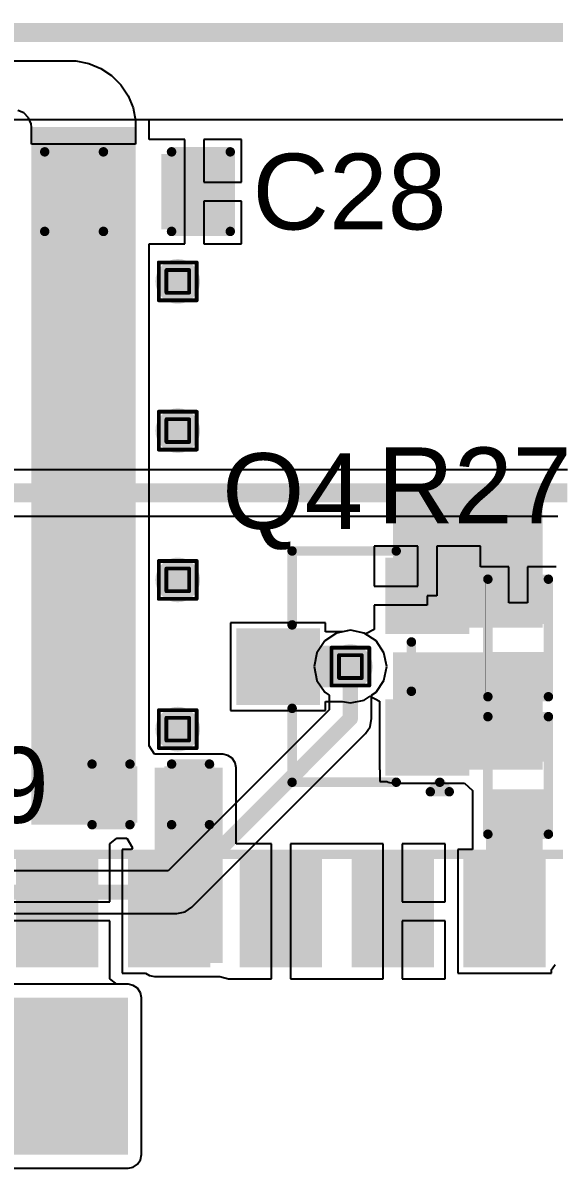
# Model space of a CAD drawing. Header units: inches. Extents: x -8 to 210, y -39 to 109.
# Drawn here: x 65.8 to 72.92, y 47.27 to 62.61 of the extents above; entities that cross this region are included whole.
import ezdxf

# ---------------------------------------------------------------- set-up
doc = ezdxf.new("R2010")
doc.units = ezdxf.units.IN
for name, color, linetype in [('Bottom Layer', 5, 'Continuous'), ('Drill Drawing', 1, 'Continuous'), ('Keep-Out Layer', 6, 'Continuous'), ('Top Board_outline-Bottom 3D Body', 216, 'Continuous'), ('Top Layer', 1, 'Continuous'), ('Top Overlay', 2, 'Continuous'), ('Top Paste', 8, 'Continuous'), ('Top Solder', 216, 'Continuous'), ('Via Holes', 16, 'Continuous')]:
    doc.layers.add(name, color=color, linetype=linetype)
doc.styles.add('Arial', font='', dxfattribs={"height": 0.2})
doc.styles.get('Arial').set_extended_font_data('Arial')

# ---------------------------------------------------------------- blocks, each defined once
blk = doc.blocks.new('SIM7500E_18')
at = {"layer": 'Keep-Out Layer'}
blk.add_hatch(color=6, dxfattribs=at).paths.add_polyline_path([(1.05, -0.96), (3.15, -0.96), (3.15, 1.14), (1.05, 1.14)])
at = {"layer": 'Top Layer'}
for points in [[(2.65, 2.95), (2.65, 1.65), (1.75, 1.65), (1.75, 2.95)], [(4.15, 2.95), (4.15, 1.65), (3.25, 1.65), (3.25, 2.95)], [(5.65, 2.95), (5.65, 1.65), (4.75, 1.65), (4.75, 2.95)], [(7.15, 2.95), (7.15, 1.65), (6.25, 1.65), (6.25, 2.95)], [(8.65, 2.95), (8.65, 1.65), (7.75, 1.65), (7.75, 2.95)]]:
    blk.add_hatch(color=1, dxfattribs=at).paths.add_polyline_path(points)
at = {"layer": 'Top Paste'}
for points in [[(2.65, 2.95), (2.65, 1.65), (1.75, 1.65), (1.75, 2.95)], [(4.15, 2.95), (4.15, 1.65), (3.25, 1.65), (3.25, 2.95)], [(5.65, 2.95), (5.65, 1.65), (4.75, 1.65), (4.75, 2.95)], [(7.15, 2.95), (7.15, 1.65), (6.25, 1.65), (6.25, 2.95)], [(8.65, 2.95), (8.65, 1.65), (7.75, 1.65), (7.75, 2.95)]]:
    blk.add_hatch(color=8, dxfattribs=at).paths.add_polyline_path(points)
at = {"layer": 'Top Solder'}
for points in [[(2.752, 3.052), (2.752, 1.548), (1.648, 1.548), (1.648, 3.052)], [(4.252, 3.052), (4.252, 1.548), (3.148, 1.548), (3.148, 3.052)], [(5.752, 3.052), (5.752, 1.548), (4.648, 1.548), (4.648, 3.052)], [(7.252, 3.052), (7.252, 1.548), (6.148, 1.548), (6.148, 3.052)], [(8.752, 3.052), (8.752, 1.548), (7.648, 1.548), (7.648, 3.052)]]:
    blk.add_hatch(color=216, dxfattribs=at).paths.add_polyline_path(points)
at = {"layer": 'Top Overlay'}
blk.add_lwpolyline([(-0.852, 3.064, 0.127, 0.127, 0), (23.252, 3.064, 0.127, 0.127, 0)], format="xyseb", dxfattribs=at)
blk = doc.blocks.new('R___0402_42')
at = {"layer": 'Top Layer'}
for points in [[(-0.699, -0.318), (-0.699, 0.317), (-0.241, 0.317), (-0.241, -0.318)], [(0.241, -0.318), (0.241, 0.317), (0.699, 0.317), (0.699, -0.318)]]:
    blk.add_hatch(color=1, dxfattribs=at).paths.add_polyline_path(points)
at = {"layer": 'Top Paste'}
for points in [[(-0.699, -0.318), (-0.699, 0.317), (-0.241, 0.317), (-0.241, -0.318)], [(0.241, -0.318), (0.241, 0.317), (0.699, 0.317), (0.699, -0.318)]]:
    blk.add_hatch(color=8, dxfattribs=at).paths.add_polyline_path(points)
at = {"layer": 'Top Solder'}
for points in [[(-0.754, -0.373), (-0.754, 0.373), (-0.186, 0.373), (-0.186, -0.373)], [(0.186, -0.373), (0.186, 0.373), (0.754, 0.373), (0.754, -0.373)]]:
    blk.add_hatch(color=216, dxfattribs=at).paths.add_polyline_path(points)
at = {"layer": 'Top Overlay'}
for points in [[(-0.787, -0.406, 0.127, 0.127, 0), (-0.787, 0.406, 0.127, 0.127, 0)], [(0.787, 0.406, 0.127, 0.127, 0), (-0.787, 0.406, 0.127, 0.127, 0)], [(0.787, -0.406, 0.127, 0.127, 0), (0.787, 0.406, 0.127, 0.127, 0)], [(0.787, -0.406, 0.127, 0.127, 0), (-0.787, -0.406, 0.127, 0.127, 0)], [(0.813, -0.432, 0.00323, 0.00323, 0), (-0.813, -0.432, 0.00323, 0.00323, 0)]]:
    blk.add_lwpolyline(points, format="xyseb", dxfattribs=at)
for points in [[(-0.819, 0.406, 0.0635, 0.0635, 1), (-0.756, 0.406, 0.0635, 0.0635, 1)], [(-0.819, 0.406, 0.0635, 0.0635, 1), (-0.756, 0.406, 0.0635, 0.0635, 1)], [(0.756, 0.406, 0.0635, 0.0635, 1), (0.819, 0.406, 0.0635, 0.0635, 1)], [(0.756, 0.406, 0.0635, 0.0635, 1), (0.819, 0.406, 0.0635, 0.0635, 1)], [(-0.819, -0.406, 0.0635, 0.0635, 1), (-0.756, -0.406, 0.0635, 0.0635, 1)], [(-0.819, -0.406, 0.0635, 0.0635, 1), (-0.756, -0.406, 0.0635, 0.0635, 1)], [(-0.814, -0.432, 0.00161, 0.00161, 1), (-0.812, -0.432, 0.00161, 0.00161, 1)], [(0.756, -0.406, 0.0635, 0.0635, 1), (0.819, -0.406, 0.0635, 0.0635, 1)], [(0.756, -0.406, 0.0635, 0.0635, 1), (0.819, -0.406, 0.0635, 0.0635, 1)], [(0.812, -0.432, 0.00161, 0.00161, 1), (0.814, -0.432, 0.00161, 0.00161, 1)]]:
    blk.add_lwpolyline(points, format="xyseb", close=True, dxfattribs=at)
blk = doc.blocks.new('R___0402_43')
at = {"layer": 'Top Layer'}
for points in [[(-0.699, -0.318), (-0.699, 0.318), (-0.241, 0.318), (-0.241, -0.318)], [(0.241, -0.318), (0.241, 0.318), (0.699, 0.318), (0.699, -0.318)]]:
    blk.add_hatch(color=1, dxfattribs=at).paths.add_polyline_path(points)
at = {"layer": 'Top Paste'}
for points in [[(-0.699, -0.318), (-0.699, 0.318), (-0.241, 0.318), (-0.241, -0.318)], [(0.241, -0.318), (0.241, 0.318), (0.699, 0.318), (0.699, -0.318)]]:
    blk.add_hatch(color=8, dxfattribs=at).paths.add_polyline_path(points)
at = {"layer": 'Top Solder'}
for points in [[(-0.754, -0.373), (-0.754, 0.373), (-0.186, 0.373), (-0.186, -0.373)], [(0.186, -0.373), (0.186, 0.373), (0.754, 0.373), (0.754, -0.373)]]:
    blk.add_hatch(color=216, dxfattribs=at).paths.add_polyline_path(points)
at = {"layer": 'Top Overlay'}
for points in [[(-0.787, 0.406, 0.127, 0.127, 0), (-0.787, -0.406, 0.127, 0.127, 0)], [(-0.787, 0.406, 0.127, 0.127, 0), (0.787, 0.406, 0.127, 0.127, 0)], [(0.787, 0.406, 0.127, 0.127, 0), (0.787, -0.406, 0.127, 0.127, 0)], [(-0.787, -0.406, 0.127, 0.127, 0), (0.787, -0.406, 0.127, 0.127, 0)], [(-0.813, -0.432, 0.00323, 0.00323, 0), (0.813, -0.432, 0.00323, 0.00323, 0)]]:
    blk.add_lwpolyline(points, format="xyseb", dxfattribs=at)
for points in [[(-0.819, 0.406, 0.0635, 0.0635, 1), (-0.756, 0.406, 0.0635, 0.0635, 1)], [(-0.819, 0.406, 0.0635, 0.0635, 1), (-0.756, 0.406, 0.0635, 0.0635, 1)], [(0.756, 0.406, 0.0635, 0.0635, 1), (0.819, 0.406, 0.0635, 0.0635, 1)], [(0.756, 0.406, 0.0635, 0.0635, 1), (0.819, 0.406, 0.0635, 0.0635, 1)], [(-0.819, -0.406, 0.0635, 0.0635, 1), (-0.756, -0.406, 0.0635, 0.0635, 1)], [(-0.819, -0.406, 0.0635, 0.0635, 1), (-0.756, -0.406, 0.0635, 0.0635, 1)], [(-0.814, -0.432, 0.00161, 0.00161, 1), (-0.812, -0.432, 0.00161, 0.00161, 1)], [(0.756, -0.406, 0.0635, 0.0635, 1), (0.819, -0.406, 0.0635, 0.0635, 1)], [(0.756, -0.406, 0.0635, 0.0635, 1), (0.819, -0.406, 0.0635, 0.0635, 1)], [(0.812, -0.432, 0.00161, 0.00161, 1), (0.814, -0.432, 0.00161, 0.00161, 1)]]:
    blk.add_lwpolyline(points, format="xyseb", close=True, dxfattribs=at)
blk = doc.blocks.new('SOT_23_71')
at = {"layer": 'Top Layer'}
for points in [[(-0.41, 1.46), (0.41, 1.46), (0.41, 0.54), (-0.41, 0.54)], [(-1.36, -0.54), (-0.54, -0.54), (-0.54, -1.46), (-1.36, -1.46)], [(0.54, -0.54), (1.36, -0.54), (1.36, -1.46), (0.54, -1.46)]]:
    blk.add_hatch(color=1, dxfattribs=at).paths.add_polyline_path(points)
at = {"layer": 'Top Paste'}
for points in [[(-0.41, 1.46), (0.41, 1.46), (0.41, 0.54), (-0.41, 0.54)], [(-1.36, -0.54), (-0.54, -0.54), (-0.54, -1.46), (-1.36, -1.46)], [(0.54, -0.54), (1.36, -0.54), (1.36, -1.46), (0.54, -1.46)]]:
    blk.add_hatch(color=8, dxfattribs=at).paths.add_polyline_path(points)
at = {"layer": 'Top Solder'}
for points in [[(-0.512, 1.562), (0.512, 1.562), (0.512, 0.438), (-0.512, 0.438)], [(-1.462, -0.438), (-0.438, -0.438), (-0.438, -1.562), (-1.462, -1.562)], [(0.438, -0.438), (1.462, -0.438), (1.462, -1.562), (0.438, -1.562)]]:
    blk.add_hatch(color=216, dxfattribs=at).paths.add_polyline_path(points)
at = {"layer": 'Top Overlay'}
for points in [[(-1.549, 0.813, 0.127, 0.127, 0), (-1.549, -0.584, 0.127, 0.127, 0)], [(-1.549, 0.813, 0.127, 0.127, 0), (-0.559, 0.813, 0.127, 0.127, 0)], [(0.559, 0.813, 0.127, 0.127, 0), (1.549, 0.813, 0.127, 0.127, 0)], [(1.549, 0.813, 0.127, 0.127, 0), (1.549, -0.584, 0.127, 0.127, 0)], [(-0.33, -0.787, 0.127, 0.127, 0), (0.33, -0.787, 0.127, 0.127, 0)], [(-1.676, -1.041, 0.127, 0.127, 0), (-1.549, -1.168, 0.127, 0.127, 0)], [(-1.676, -1.041, 0.127, 0.127, 0), (-1.676, -1.295, 0.127, 0.127, 0)], [(-1.549, -1.168, 0.127, 0.127, 0), (-1.676, -1.295, 0.127, 0.127, 0)]]:
    blk.add_lwpolyline(points, format="xyseb", dxfattribs=at)
for points in [[(-1.581, 0.813, 0.0635, 0.0635, 1), (-1.518, 0.813, 0.0635, 0.0635, 1)], [(-1.581, 0.813, 0.0635, 0.0635, 1), (-1.518, 0.813, 0.0635, 0.0635, 1)], [(-0.591, 0.813, 0.0635, 0.0635, 1), (-0.527, 0.813, 0.0635, 0.0635, 1)], [(0.527, 0.813, 0.0635, 0.0635, 1), (0.591, 0.813, 0.0635, 0.0635, 1)], [(1.518, 0.813, 0.0635, 0.0635, 1), (1.581, 0.813, 0.0635, 0.0635, 1)], [(1.518, 0.813, 0.0635, 0.0635, 1), (1.581, 0.813, 0.0635, 0.0635, 1)], [(-1.581, -0.584, 0.0635, 0.0635, 1), (-1.518, -0.584, 0.0635, 0.0635, 1)], [(1.518, -0.584, 0.0635, 0.0635, 1), (1.581, -0.584, 0.0635, 0.0635, 1)], [(-0.362, -0.787, 0.0635, 0.0635, 1), (-0.298, -0.787, 0.0635, 0.0635, 1)], [(0.298, -0.787, 0.0635, 0.0635, 1), (0.362, -0.787, 0.0635, 0.0635, 1)], [(-1.708, -1.041, 0.0635, 0.0635, 1), (-1.645, -1.041, 0.0635, 0.0635, 1)], [(-1.708, -1.041, 0.0635, 0.0635, 1), (-1.645, -1.041, 0.0635, 0.0635, 1)], [(-1.581, -1.168, 0.0635, 0.0635, 1), (-1.518, -1.168, 0.0635, 0.0635, 1)], [(-1.581, -1.168, 0.0635, 0.0635, 1), (-1.518, -1.168, 0.0635, 0.0635, 1)], [(-1.708, -1.295, 0.0635, 0.0635, 1), (-1.645, -1.295, 0.0635, 0.0635, 1)], [(-1.708, -1.295, 0.0635, 0.0635, 1), (-1.645, -1.295, 0.0635, 0.0635, 1)]]:
    blk.add_lwpolyline(points, format="xyseb", close=True, dxfattribs=at)
blk = doc.blocks.new('C___0402_130')
at = {"layer": 'Top Layer'}
for points in [[(-0.699, -0.318), (-0.699, 0.318), (-0.241, 0.318), (-0.241, -0.318)], [(0.241, -0.318), (0.241, 0.318), (0.699, 0.318), (0.699, -0.318)]]:
    blk.add_hatch(color=1, dxfattribs=at).paths.add_polyline_path(points)
at = {"layer": 'Top Paste'}
for points in [[(-0.699, -0.318), (-0.699, 0.318), (-0.241, 0.318), (-0.241, -0.318)], [(0.241, -0.318), (0.241, 0.318), (0.699, 0.318), (0.699, -0.318)]]:
    blk.add_hatch(color=8, dxfattribs=at).paths.add_polyline_path(points)
at = {"layer": 'Top Solder'}
for points in [[(-0.758, -0.377), (-0.758, 0.377), (-0.181, 0.377), (-0.181, -0.377)], [(0.181, -0.377), (0.181, 0.377), (0.758, 0.377), (0.758, -0.377)]]:
    blk.add_hatch(color=216, dxfattribs=at).paths.add_polyline_path(points)
at = {"layer": 'Top Overlay'}
for points in [[(-0.279, 0.406, 0.127, 0.127, 0), (-0.787, 0.406, 0.127, 0.127, 0)], [(-0.787, 0.406, 0.127, 0.127, 0), (-0.787, -0.406, 0.127, 0.127, 0)], [(0.787, 0.406, 0.127, 0.127, 0), (0.279, 0.406, 0.127, 0.127, 0)], [(0.787, 0.406, 0.127, 0.127, 0), (0.787, -0.406, 0.127, 0.127, 0)], [(-0.279, -0.406, 0.127, 0.127, 0), (-0.787, -0.406, 0.127, 0.127, 0)], [(0.787, -0.406, 0.127, 0.127, 0), (0.279, -0.406, 0.127, 0.127, 0)]]:
    blk.add_lwpolyline(points, format="xyseb", dxfattribs=at)
for points in [[(-0.819, 0.406, 0.0635, 0.0635, 1), (-0.756, 0.406, 0.0635, 0.0635, 1)], [(-0.819, 0.406, 0.0635, 0.0635, 1), (-0.756, 0.406, 0.0635, 0.0635, 1)], [(-0.311, 0.406, 0.0635, 0.0635, 1), (-0.248, 0.406, 0.0635, 0.0635, 1)], [(0.248, 0.406, 0.0635, 0.0635, 1), (0.311, 0.406, 0.0635, 0.0635, 1)], [(0.756, 0.406, 0.0635, 0.0635, 1), (0.819, 0.406, 0.0635, 0.0635, 1)], [(0.756, 0.406, 0.0635, 0.0635, 1), (0.819, 0.406, 0.0635, 0.0635, 1)], [(-0.819, -0.406, 0.0635, 0.0635, 1), (-0.756, -0.406, 0.0635, 0.0635, 1)], [(-0.819, -0.406, 0.0635, 0.0635, 1), (-0.756, -0.406, 0.0635, 0.0635, 1)], [(-0.311, -0.406, 0.0635, 0.0635, 1), (-0.248, -0.406, 0.0635, 0.0635, 1)], [(0.248, -0.406, 0.0635, 0.0635, 1), (0.311, -0.406, 0.0635, 0.0635, 1)], [(0.756, -0.406, 0.0635, 0.0635, 1), (0.819, -0.406, 0.0635, 0.0635, 1)], [(0.756, -0.406, 0.0635, 0.0635, 1), (0.819, -0.406, 0.0635, 0.0635, 1)]]:
    blk.add_lwpolyline(points, format="xyseb", close=True, dxfattribs=at)
blk = doc.blocks.new('C___0603_131')
at = {"layer": 'Top Layer'}
for points in [[(-0.381, 0.445), (-0.381, -0.445), (-1.143, -0.445), (-1.143, 0.445)], [(1.143, 0.445), (1.143, -0.445), (0.381, -0.445), (0.381, 0.445)]]:
    blk.add_hatch(color=1, dxfattribs=at).paths.add_polyline_path(points)
at = {"layer": 'Top Paste'}
for points in [[(-0.381, 0.445), (-0.381, -0.445), (-1.143, -0.445), (-1.143, 0.445)], [(1.143, 0.445), (1.143, -0.445), (0.381, -0.445), (0.381, 0.445)]]:
    blk.add_hatch(color=8, dxfattribs=at).paths.add_polyline_path(points)
at = {"layer": 'Top Solder'}
for points in [[(-0.321, 0.504), (-0.321, -0.504), (-1.203, -0.504), (-1.203, 0.504)], [(1.203, 0.504), (1.203, -0.504), (0.321, -0.504), (0.321, 0.504)]]:
    blk.add_hatch(color=216, dxfattribs=at).paths.add_polyline_path(points)
at = {"layer": 'Top Overlay'}
for points in [[(-1.245, 0.533, 0.127, 0.127, 0), (-1.245, -0.533, 0.127, 0.127, 0)], [(-0.457, 0.533, 0.127, 0.127, 0), (-1.245, 0.533, 0.127, 0.127, 0)], [(1.245, 0.533, 0.127, 0.127, 0), (0.457, 0.533, 0.127, 0.127, 0)], [(1.245, 0.533, 0.127, 0.127, 0), (1.245, -0.533, 0.127, 0.127, 0)], [(-0.457, -0.533, 0.127, 0.127, 0), (-1.245, -0.533, 0.127, 0.127, 0)], [(1.245, -0.533, 0.127, 0.127, 0), (0.457, -0.533, 0.127, 0.127, 0)]]:
    blk.add_lwpolyline(points, format="xyseb", dxfattribs=at)
for points in [[(-1.276, 0.533, 0.0635, 0.0635, 1), (-1.213, 0.533, 0.0635, 0.0635, 1)], [(-1.276, 0.533, 0.0635, 0.0635, 1), (-1.213, 0.533, 0.0635, 0.0635, 1)], [(-0.489, 0.533, 0.0635, 0.0635, 1), (-0.425, 0.533, 0.0635, 0.0635, 1)], [(0.425, 0.533, 0.0635, 0.0635, 1), (0.489, 0.533, 0.0635, 0.0635, 1)], [(1.213, 0.533, 0.0635, 0.0635, 1), (1.276, 0.533, 0.0635, 0.0635, 1)], [(1.213, 0.533, 0.0635, 0.0635, 1), (1.276, 0.533, 0.0635, 0.0635, 1)], [(-1.276, -0.533, 0.0635, 0.0635, 1), (-1.213, -0.533, 0.0635, 0.0635, 1)], [(-1.276, -0.533, 0.0635, 0.0635, 1), (-1.213, -0.533, 0.0635, 0.0635, 1)], [(-0.489, -0.533, 0.0635, 0.0635, 1), (-0.425, -0.533, 0.0635, 0.0635, 1)], [(0.425, -0.533, 0.0635, 0.0635, 1), (0.489, -0.533, 0.0635, 0.0635, 1)], [(1.213, -0.533, 0.0635, 0.0635, 1), (1.276, -0.533, 0.0635, 0.0635, 1)], [(1.213, -0.533, 0.0635, 0.0635, 1), (1.276, -0.533, 0.0635, 0.0635, 1)]]:
    blk.add_lwpolyline(points, format="xyseb", close=True, dxfattribs=at)

msp = doc.modelspace()

# ---------------------------------------------------------------- hatches: boundary and pattern name
at = {"layer": 'Bottom Layer'}
h = msp.add_hatch(color=5, dxfattribs=at)
edge = h.paths.add_edge_path()
edge.add_arc((67.875, 59.147), 0.3, 0, 360)
h = msp.add_hatch(color=5, dxfattribs=at)
edge = h.paths.add_edge_path()
edge.add_arc((67.875, 57.147), 0.3, 0, 360)
h = msp.add_hatch(color=5, dxfattribs=at)
edge = h.paths.add_edge_path()
edge.add_arc((67.875, 55.147), 0.3, 0, 360)
h = msp.add_hatch(color=5, dxfattribs=at)
edge = h.paths.add_edge_path()
edge.add_arc((70.19, 53.985), 0.3, 0, 360)
h = msp.add_hatch(color=5, dxfattribs=at)
edge = h.paths.add_edge_path()
edge.add_arc((67.875, 53.147), 0.3, 0, 360)
at = {"layer": 'Top Layer'}
for points in [[(65.913, 51.867), (67.31, 51.867), (67.31, 61.214), (65.913, 61.214)], [(70.764, 54.508), (72.771, 54.508), (72.771, 56.21), (70.764, 56.21)], [(70.764, 52.603), (72.771, 52.603), (72.771, 54.178), (70.764, 54.178)], [(67.564, 50.013), (68.478, 50.013), (68.478, 52.629), (67.564, 52.629)], [(72.009, 50.063), (72.771, 50.063), (72.771, 52.324), (72.009, 52.324)]]:
    msp.add_hatch(color=1, dxfattribs=at).paths.add_polyline_path(points)
h = msp.add_hatch(color=1, dxfattribs=at)
edge = h.paths.add_edge_path()
edge.add_arc((67.875, 59.147), 0.3, 0, 360)
h = msp.add_hatch(color=1, dxfattribs=at)
edge = h.paths.add_edge_path()
edge.add_arc((67.875, 57.147), 0.3, 0, 360)
h = msp.add_hatch(color=1, dxfattribs=at)
edge = h.paths.add_edge_path()
edge.add_arc((67.875, 55.147), 0.3, 0, 360)
h = msp.add_hatch(color=1, dxfattribs=at)
edge = h.paths.add_edge_path()
edge.add_arc((70.19, 53.985), 0.3, 0, 360)
h = msp.add_hatch(color=1, dxfattribs=at)
edge = h.paths.add_edge_path()
edge.add_arc((67.875, 53.147), 0.3, 0, 360)
at = {"layer": 'Via Holes'}
h = msp.add_hatch(color=7, dxfattribs=at)
edge = h.paths.add_edge_path()
edge.add_arc((67.875, 59.147), 0.15, 0, 360)
h = msp.add_hatch(color=7, dxfattribs=at)
edge = h.paths.add_edge_path()
edge.add_arc((67.875, 57.147), 0.15, 0, 360)
h = msp.add_hatch(color=7, dxfattribs=at)
edge = h.paths.add_edge_path()
edge.add_arc((67.875, 55.147), 0.15, 0, 360)
h = msp.add_hatch(color=7, dxfattribs=at)
edge = h.paths.add_edge_path()
edge.add_arc((70.19, 53.985), 0.15, 0, 360)
h = msp.add_hatch(color=7, dxfattribs=at)
edge = h.paths.add_edge_path()
edge.add_arc((67.875, 53.147), 0.15, 0, 360)

# ---------------------------------------------------------------- linework, layer by layer
at = {"layer": 'Bottom Layer'}
for p, q in [((64.973, 61.316), (79.04, 61.316)), ((73.101, 56.623), (57.682, 56.623)), ((57.811, 56.001), (72.972, 56.001)), ((69.846, 54.33), (69.74, 54.172)), ((70.004, 54.435), (69.846, 54.33)), ((70.19, 54.472), (70.004, 54.435)), ((70.377, 54.435), (70.19, 54.472)), ((70.535, 54.33), (70.377, 54.435)), ((70.64, 54.172), (70.535, 54.33)), ((69.74, 54.172), (69.703, 53.985)), ((70.678, 53.985), (70.64, 54.172)), ((69.703, 53.985), (69.74, 53.799)), ((70.64, 53.799), (70.678, 53.985)), ((69.74, 53.799), (69.846, 53.641)), ((70.535, 53.641), (70.64, 53.799)), ((69.846, 53.641), (69.906, 53.601)), ((69.906, 53.601), (69.906, 53.407)), ((70.475, 53.601), (70.535, 53.641)), ((70.475, 53.289), (70.475, 53.601)), ((69.906, 53.407), (67.746, 51.247)), ((70.454, 53.18), (70.475, 53.289)), ((70.475, 53.289), (70.475, 53.289)), ((70.392, 53.088), (70.454, 53.18)), ((68.065, 50.761), (70.392, 53.088)), ((67.746, 51.247), (60.765, 51.247)), ((60.765, 50.678), (67.864, 50.678)), ((67.864, 50.678), (67.973, 50.699)), ((67.864, 50.678), (67.864, 50.678)), ((67.973, 50.699), (68.065, 50.761)), ((67.209, 49.728), (65.109, 49.728)), ((67.278, 49.714), (67.209, 49.728)), ((67.337, 49.675), (67.278, 49.714)), ((67.376, 49.616), (67.337, 49.675)), ((67.39, 49.547), (67.376, 49.616)), ((67.39, 47.447), (67.39, 49.547)), ((67.376, 47.377), (67.39, 47.447)), ((65.109, 47.265), (67.209, 47.265)), ((67.209, 47.265), (67.278, 47.279)), ((67.278, 47.279), (67.337, 47.318)), ((67.337, 47.318), (67.376, 47.377))]:
    msp.add_line(p, q, dxfattribs=at)
for points in [[(57.682, 56.312, 0.254, 0.254, 0), (73.101, 56.312, 0.254, 0.254, 0)], [(70.19, 53.289, 0.203, 0.203, 0), (70.19, 53.985, 0.203, 0.203, 0)], [(67.864, 50.963, 0.203, 0.203, 0), (70.19, 53.289, 0.203, 0.203, 0)], [(60.386, 50.963, 0.203, 0.203, 0), (67.864, 50.963, 0.203, 0.203, 0)]]:
    msp.add_lwpolyline(points, format="xyseb", dxfattribs=at)
for points in [[(70.14, 53.985, 0.102, 0.102, 1), (70.241, 53.985, 0.102, 0.102, 1)], [(70.14, 53.289, 0.102, 0.102, 1), (70.241, 53.289, 0.102, 0.102, 1)], [(70.14, 53.289, 0.102, 0.102, 1), (70.241, 53.289, 0.102, 0.102, 1)], [(67.813, 50.963, 0.102, 0.102, 1), (67.915, 50.963, 0.102, 0.102, 1)], [(67.813, 50.963, 0.102, 0.102, 1), (67.915, 50.963, 0.102, 0.102, 1)]]:
    msp.add_lwpolyline(points, format="xyseb", close=True, dxfattribs=at)
at = {"layer": 'Drill Drawing'}
for points in [[(67.621, 59.401, 0.0508, 0.0508, 0), (68.129, 59.401, 0.0508, 0.0508, 0)], [(67.621, 58.893, 0.0508, 0.0508, 0), (67.621, 59.401, 0.0508, 0.0508, 0)], [(68.129, 58.893, 0.0508, 0.0508, 0), (68.129, 59.401, 0.0508, 0.0508, 0)], [(67.722, 59.3, 0.0508, 0.0508, 0), (68.027, 59.3, 0.0508, 0.0508, 0)], [(67.722, 58.995, 0.0508, 0.0508, 0), (67.722, 59.3, 0.0508, 0.0508, 0)], [(68.027, 58.995, 0.0508, 0.0508, 0), (68.027, 59.3, 0.0508, 0.0508, 0)], [(67.722, 58.995, 0.0508, 0.0508, 0), (68.027, 58.995, 0.0508, 0.0508, 0)], [(67.621, 58.893, 0.0508, 0.0508, 0), (68.129, 58.893, 0.0508, 0.0508, 0)], [(67.621, 57.401, 0.0508, 0.0508, 0), (68.129, 57.401, 0.0508, 0.0508, 0)], [(67.621, 56.893, 0.0508, 0.0508, 0), (67.621, 57.401, 0.0508, 0.0508, 0)], [(68.129, 56.893, 0.0508, 0.0508, 0), (68.129, 57.401, 0.0508, 0.0508, 0)], [(67.722, 57.3, 0.0508, 0.0508, 0), (68.027, 57.3, 0.0508, 0.0508, 0)], [(67.722, 56.995, 0.0508, 0.0508, 0), (67.722, 57.3, 0.0508, 0.0508, 0)], [(68.027, 56.995, 0.0508, 0.0508, 0), (68.027, 57.3, 0.0508, 0.0508, 0)], [(67.722, 56.995, 0.0508, 0.0508, 0), (68.027, 56.995, 0.0508, 0.0508, 0)], [(67.621, 56.893, 0.0508, 0.0508, 0), (68.129, 56.893, 0.0508, 0.0508, 0)], [(67.621, 55.401, 0.0508, 0.0508, 0), (68.129, 55.401, 0.0508, 0.0508, 0)], [(67.621, 54.893, 0.0508, 0.0508, 0), (67.621, 55.401, 0.0508, 0.0508, 0)], [(68.129, 54.893, 0.0508, 0.0508, 0), (68.129, 55.401, 0.0508, 0.0508, 0)], [(67.722, 55.3, 0.0508, 0.0508, 0), (68.027, 55.3, 0.0508, 0.0508, 0)], [(67.722, 54.995, 0.0508, 0.0508, 0), (67.722, 55.3, 0.0508, 0.0508, 0)], [(68.027, 54.995, 0.0508, 0.0508, 0), (68.027, 55.3, 0.0508, 0.0508, 0)], [(67.722, 54.995, 0.0508, 0.0508, 0), (68.027, 54.995, 0.0508, 0.0508, 0)], [(67.621, 54.893, 0.0508, 0.0508, 0), (68.129, 54.893, 0.0508, 0.0508, 0)], [(69.936, 54.239, 0.0508, 0.0508, 0), (70.444, 54.239, 0.0508, 0.0508, 0)], [(69.936, 53.731, 0.0508, 0.0508, 0), (69.936, 54.239, 0.0508, 0.0508, 0)], [(70.444, 53.731, 0.0508, 0.0508, 0), (70.444, 54.239, 0.0508, 0.0508, 0)], [(70.038, 54.138, 0.0508, 0.0508, 0), (70.343, 54.138, 0.0508, 0.0508, 0)], [(70.038, 53.833, 0.0508, 0.0508, 0), (70.038, 54.138, 0.0508, 0.0508, 0)], [(70.343, 53.833, 0.0508, 0.0508, 0), (70.343, 54.138, 0.0508, 0.0508, 0)], [(69.936, 53.731, 0.0508, 0.0508, 0), (70.444, 53.731, 0.0508, 0.0508, 0)], [(70.038, 53.833, 0.0508, 0.0508, 0), (70.343, 53.833, 0.0508, 0.0508, 0)], [(67.621, 53.401, 0.0508, 0.0508, 0), (68.129, 53.401, 0.0508, 0.0508, 0)], [(67.621, 52.893, 0.0508, 0.0508, 0), (67.621, 53.401, 0.0508, 0.0508, 0)], [(68.129, 52.893, 0.0508, 0.0508, 0), (68.129, 53.401, 0.0508, 0.0508, 0)], [(67.722, 53.3, 0.0508, 0.0508, 0), (68.027, 53.3, 0.0508, 0.0508, 0)], [(67.722, 52.995, 0.0508, 0.0508, 0), (67.722, 53.3, 0.0508, 0.0508, 0)], [(68.027, 52.995, 0.0508, 0.0508, 0), (68.027, 53.3, 0.0508, 0.0508, 0)], [(67.722, 52.995, 0.0508, 0.0508, 0), (68.027, 52.995, 0.0508, 0.0508, 0)], [(67.621, 52.893, 0.0508, 0.0508, 0), (68.129, 52.893, 0.0508, 0.0508, 0)]]:
    msp.add_lwpolyline(points, format="xyseb", dxfattribs=at)
for points in [[(67.608, 59.401, 0.0254, 0.0254, 1), (67.634, 59.401, 0.0254, 0.0254, 1)], [(67.608, 59.401, 0.0254, 0.0254, 1), (67.634, 59.401, 0.0254, 0.0254, 1)], [(68.116, 59.401, 0.0254, 0.0254, 1), (68.142, 59.401, 0.0254, 0.0254, 1)], [(68.116, 59.401, 0.0254, 0.0254, 1), (68.142, 59.401, 0.0254, 0.0254, 1)], [(67.71, 59.3, 0.0254, 0.0254, 1), (67.735, 59.3, 0.0254, 0.0254, 1)], [(67.71, 59.3, 0.0254, 0.0254, 1), (67.735, 59.3, 0.0254, 0.0254, 1)], [(68.015, 59.3, 0.0254, 0.0254, 1), (68.04, 59.3, 0.0254, 0.0254, 1)], [(68.015, 59.3, 0.0254, 0.0254, 1), (68.04, 59.3, 0.0254, 0.0254, 1)], [(67.71, 58.995, 0.0254, 0.0254, 1), (67.735, 58.995, 0.0254, 0.0254, 1)], [(67.71, 58.995, 0.0254, 0.0254, 1), (67.735, 58.995, 0.0254, 0.0254, 1)], [(68.015, 58.995, 0.0254, 0.0254, 1), (68.04, 58.995, 0.0254, 0.0254, 1)], [(68.015, 58.995, 0.0254, 0.0254, 1), (68.04, 58.995, 0.0254, 0.0254, 1)], [(67.608, 58.893, 0.0254, 0.0254, 1), (67.634, 58.893, 0.0254, 0.0254, 1)], [(67.608, 58.893, 0.0254, 0.0254, 1), (67.634, 58.893, 0.0254, 0.0254, 1)], [(68.116, 58.893, 0.0254, 0.0254, 1), (68.142, 58.893, 0.0254, 0.0254, 1)], [(68.116, 58.893, 0.0254, 0.0254, 1), (68.142, 58.893, 0.0254, 0.0254, 1)], [(67.608, 57.401, 0.0254, 0.0254, 1), (67.634, 57.401, 0.0254, 0.0254, 1)], [(67.608, 57.401, 0.0254, 0.0254, 1), (67.634, 57.401, 0.0254, 0.0254, 1)], [(68.116, 57.401, 0.0254, 0.0254, 1), (68.142, 57.401, 0.0254, 0.0254, 1)], [(68.116, 57.401, 0.0254, 0.0254, 1), (68.142, 57.401, 0.0254, 0.0254, 1)], [(67.71, 57.3, 0.0254, 0.0254, 1), (67.735, 57.3, 0.0254, 0.0254, 1)], [(67.71, 57.3, 0.0254, 0.0254, 1), (67.735, 57.3, 0.0254, 0.0254, 1)], [(68.015, 57.3, 0.0254, 0.0254, 1), (68.04, 57.3, 0.0254, 0.0254, 1)], [(68.015, 57.3, 0.0254, 0.0254, 1), (68.04, 57.3, 0.0254, 0.0254, 1)], [(67.71, 56.995, 0.0254, 0.0254, 1), (67.735, 56.995, 0.0254, 0.0254, 1)], [(67.71, 56.995, 0.0254, 0.0254, 1), (67.735, 56.995, 0.0254, 0.0254, 1)], [(68.015, 56.995, 0.0254, 0.0254, 1), (68.04, 56.995, 0.0254, 0.0254, 1)], [(68.015, 56.995, 0.0254, 0.0254, 1), (68.04, 56.995, 0.0254, 0.0254, 1)], [(67.608, 56.893, 0.0254, 0.0254, 1), (67.634, 56.893, 0.0254, 0.0254, 1)], [(67.608, 56.893, 0.0254, 0.0254, 1), (67.634, 56.893, 0.0254, 0.0254, 1)], [(68.116, 56.893, 0.0254, 0.0254, 1), (68.142, 56.893, 0.0254, 0.0254, 1)], [(68.116, 56.893, 0.0254, 0.0254, 1), (68.142, 56.893, 0.0254, 0.0254, 1)], [(67.608, 55.401, 0.0254, 0.0254, 1), (67.634, 55.401, 0.0254, 0.0254, 1)], [(67.608, 55.401, 0.0254, 0.0254, 1), (67.634, 55.401, 0.0254, 0.0254, 1)], [(68.116, 55.401, 0.0254, 0.0254, 1), (68.142, 55.401, 0.0254, 0.0254, 1)], [(68.116, 55.401, 0.0254, 0.0254, 1), (68.142, 55.401, 0.0254, 0.0254, 1)], [(67.71, 55.3, 0.0254, 0.0254, 1), (67.735, 55.3, 0.0254, 0.0254, 1)], [(67.71, 55.3, 0.0254, 0.0254, 1), (67.735, 55.3, 0.0254, 0.0254, 1)], [(68.015, 55.3, 0.0254, 0.0254, 1), (68.04, 55.3, 0.0254, 0.0254, 1)], [(68.015, 55.3, 0.0254, 0.0254, 1), (68.04, 55.3, 0.0254, 0.0254, 1)], [(67.71, 54.995, 0.0254, 0.0254, 1), (67.735, 54.995, 0.0254, 0.0254, 1)], [(67.71, 54.995, 0.0254, 0.0254, 1), (67.735, 54.995, 0.0254, 0.0254, 1)], [(68.015, 54.995, 0.0254, 0.0254, 1), (68.04, 54.995, 0.0254, 0.0254, 1)], [(68.015, 54.995, 0.0254, 0.0254, 1), (68.04, 54.995, 0.0254, 0.0254, 1)], [(67.608, 54.893, 0.0254, 0.0254, 1), (67.634, 54.893, 0.0254, 0.0254, 1)], [(67.608, 54.893, 0.0254, 0.0254, 1), (67.634, 54.893, 0.0254, 0.0254, 1)], [(68.116, 54.893, 0.0254, 0.0254, 1), (68.142, 54.893, 0.0254, 0.0254, 1)], [(68.116, 54.893, 0.0254, 0.0254, 1), (68.142, 54.893, 0.0254, 0.0254, 1)], [(69.924, 54.239, 0.0254, 0.0254, 1), (69.949, 54.239, 0.0254, 0.0254, 1)], [(69.924, 54.239, 0.0254, 0.0254, 1), (69.949, 54.239, 0.0254, 0.0254, 1)], [(70.432, 54.239, 0.0254, 0.0254, 1), (70.457, 54.239, 0.0254, 0.0254, 1)], [(70.432, 54.239, 0.0254, 0.0254, 1), (70.457, 54.239, 0.0254, 0.0254, 1)], [(70.025, 54.138, 0.0254, 0.0254, 1), (70.051, 54.138, 0.0254, 0.0254, 1)], [(70.025, 54.138, 0.0254, 0.0254, 1), (70.051, 54.138, 0.0254, 0.0254, 1)], [(70.33, 54.138, 0.0254, 0.0254, 1), (70.356, 54.138, 0.0254, 0.0254, 1)], [(70.33, 54.138, 0.0254, 0.0254, 1), (70.356, 54.138, 0.0254, 0.0254, 1)], [(69.924, 53.731, 0.0254, 0.0254, 1), (69.949, 53.731, 0.0254, 0.0254, 1)], [(69.924, 53.731, 0.0254, 0.0254, 1), (69.949, 53.731, 0.0254, 0.0254, 1)], [(70.025, 53.833, 0.0254, 0.0254, 1), (70.051, 53.833, 0.0254, 0.0254, 1)], [(70.025, 53.833, 0.0254, 0.0254, 1), (70.051, 53.833, 0.0254, 0.0254, 1)], [(70.33, 53.833, 0.0254, 0.0254, 1), (70.356, 53.833, 0.0254, 0.0254, 1)], [(70.33, 53.833, 0.0254, 0.0254, 1), (70.356, 53.833, 0.0254, 0.0254, 1)], [(70.432, 53.731, 0.0254, 0.0254, 1), (70.457, 53.731, 0.0254, 0.0254, 1)], [(70.432, 53.731, 0.0254, 0.0254, 1), (70.457, 53.731, 0.0254, 0.0254, 1)], [(67.608, 53.401, 0.0254, 0.0254, 1), (67.634, 53.401, 0.0254, 0.0254, 1)], [(67.608, 53.401, 0.0254, 0.0254, 1), (67.634, 53.401, 0.0254, 0.0254, 1)], [(68.116, 53.401, 0.0254, 0.0254, 1), (68.142, 53.401, 0.0254, 0.0254, 1)], [(68.116, 53.401, 0.0254, 0.0254, 1), (68.142, 53.401, 0.0254, 0.0254, 1)], [(67.71, 53.3, 0.0254, 0.0254, 1), (67.735, 53.3, 0.0254, 0.0254, 1)], [(67.71, 53.3, 0.0254, 0.0254, 1), (67.735, 53.3, 0.0254, 0.0254, 1)], [(68.015, 53.3, 0.0254, 0.0254, 1), (68.04, 53.3, 0.0254, 0.0254, 1)], [(68.015, 53.3, 0.0254, 0.0254, 1), (68.04, 53.3, 0.0254, 0.0254, 1)], [(67.71, 52.995, 0.0254, 0.0254, 1), (67.735, 52.995, 0.0254, 0.0254, 1)], [(67.71, 52.995, 0.0254, 0.0254, 1), (67.735, 52.995, 0.0254, 0.0254, 1)], [(68.015, 52.995, 0.0254, 0.0254, 1), (68.04, 52.995, 0.0254, 0.0254, 1)], [(68.015, 52.995, 0.0254, 0.0254, 1), (68.04, 52.995, 0.0254, 0.0254, 1)], [(67.608, 52.893, 0.0254, 0.0254, 1), (67.634, 52.893, 0.0254, 0.0254, 1)], [(67.608, 52.893, 0.0254, 0.0254, 1), (67.634, 52.893, 0.0254, 0.0254, 1)], [(68.116, 52.893, 0.0254, 0.0254, 1), (68.142, 52.893, 0.0254, 0.0254, 1)], [(68.116, 52.893, 0.0254, 0.0254, 1), (68.142, 52.893, 0.0254, 0.0254, 1)]]:
    msp.add_lwpolyline(points, format="xyseb", close=True, dxfattribs=at)
at = {"layer": 'Top Board_outline-Bottom 3D Body'}
msp.add_lwpolyline([(0, 62.484, 0.254, 0.254, 0), (87.732, 62.484, 0.254, 0.254, 0)], format="xyseb", dxfattribs=at)
at = {"layer": 'Top Layer'}
for p, q in [((64.084, 62.103), (66.421, 62.103)), ((66.421, 62.103), (66.509, 62.103)), ((66.509, 62.103), (66.68, 62.069)), ((66.68, 62.069), (66.842, 62.002)), ((66.842, 62.002), (66.988, 61.905)), ((66.988, 61.905), (67.112, 61.781)), ((67.112, 61.781), (67.209, 61.635)), ((67.209, 61.635), (67.276, 61.473)), ((65.811, 61.404), (65.729, 61.438)), ((65.874, 61.341), (65.811, 61.404)), ((67.276, 61.473), (67.31, 61.302)), ((65.909, 61.259), (65.874, 61.341)), ((65.913, 61.214), (65.909, 61.259)), ((67.31, 61.302), (67.31, 61.214)), ((67.491, 61.302), (67.503, 61.316)), ((67.491, 61.049), (67.491, 61.302)), ((67.503, 61.316), (79.04, 61.316)), ((65.913, 60.985), (65.913, 61.214)), ((67.31, 61.214), (67.31, 61.214)), ((67.31, 61.214), (67.31, 60.985)), ((67.31, 60.985), (65.913, 60.985)), ((67.97, 61.049), (67.491, 61.049)), ((67.97, 60.35), (67.97, 61.049)), ((68.732, 61.049), (68.224, 61.049)), ((68.224, 61.049), (68.224, 60.477)), ((68.732, 60.477), (68.732, 61.049)), ((68.224, 60.477), (68.732, 60.477)), ((67.97, 59.652), (67.97, 60.35)), ((68.732, 60.223), (68.224, 60.223)), ((68.224, 60.223), (68.224, 59.652)), ((68.732, 59.652), (68.732, 60.223)), ((67.491, 52.925), (67.491, 59.652)), ((67.491, 59.652), (67.97, 59.652)), ((68.224, 59.652), (68.732, 59.652)), ((71.095, 55.599), (70.508, 55.599)), ((70.508, 55.599), (70.508, 55.062)), ((71.095, 55.062), (71.095, 55.599)), ((71.936, 55.599), (71.349, 55.599)), ((71.349, 55.599), (71.349, 54.935)), ((71.936, 55.321), (71.936, 55.599)), ((72.314, 55.321), (71.936, 55.321)), ((72.314, 54.839), (72.314, 55.321)), ((72.953, 55.321), (72.568, 55.321)), ((72.568, 55.321), (72.568, 54.839)), ((70.508, 55.062), (71.095, 55.062)), ((71.222, 54.808), (70.508, 54.808)), ((70.508, 54.808), (70.508, 54.483)), ((71.349, 54.935), (71.222, 54.935)), ((71.222, 54.935), (71.222, 54.808)), ((72.568, 54.839), (72.314, 54.839)), ((69.859, 54.573), (68.584, 54.573)), ((68.584, 54.573), (68.584, 53.397)), ((69.859, 54.451), (69.859, 54.573)), ((70.508, 54.483), (70.396, 54.423)), ((70.085, 54.451), (69.859, 54.451)), ((70.19, 54.472), (70.085, 54.451)), ((70.377, 54.435), (70.19, 54.472)), ((70.396, 54.423), (70.377, 54.435)), ((70.377, 53.535), (70.456, 53.588)), ((70.456, 53.588), (70.583, 53.52)), ((69.859, 53.397), (69.859, 53.519)), ((69.859, 53.519), (70.085, 53.519)), ((70.085, 53.519), (70.19, 53.498)), ((70.19, 53.498), (70.377, 53.535)), ((70.583, 53.52), (70.583, 52.603)), ((68.584, 53.397), (69.859, 53.397)), ((67.564, 52.81), (67.491, 52.925)), ((68.478, 52.81), (67.564, 52.81)), ((68.548, 52.796), (68.478, 52.81)), ((68.607, 52.757), (68.548, 52.796)), ((68.646, 52.698), (68.607, 52.757)), ((68.66, 52.629), (68.646, 52.698)), ((68.66, 51.611), (68.66, 52.629)), ((70.583, 52.603), (70.584, 52.6)), ((70.584, 52.6), (70.584, 52.447)), ((70.584, 52.447), (70.678, 52.447)), ((70.678, 52.447), (70.695, 52.436)), ((70.695, 52.436), (70.764, 52.422)), ((70.764, 52.422), (71.72, 52.422)), ((71.72, 52.422), (71.828, 52.324)), ((71.828, 52.324), (71.828, 51.534)), ((66.963, 51.611), (67.059, 51.686)), ((66.963, 51.559), (66.963, 51.611)), ((67.059, 51.686), (67.194, 51.686)), ((67.194, 51.686), (67.269, 51.559)), ((69.132, 51.611), (68.66, 51.611)), ((69.132, 50.707), (69.132, 51.611)), ((69.928, 51.611), (69.386, 51.611)), ((69.386, 51.611), (69.386, 50.707)), ((69.963, 51.611), (69.928, 51.611)), ((70.055, 51.611), (69.963, 51.611)), ((70.09, 51.611), (70.055, 51.611)), ((70.632, 51.611), (70.09, 51.611)), ((70.632, 50.707), (70.632, 51.611)), ((71.463, 51.611), (70.886, 51.611)), ((70.886, 51.611), (70.886, 50.834)), ((71.463, 50.834), (71.463, 51.611)), ((66.963, 50.834), (66.963, 51.559)), ((67.255, 51.534), (67.131, 51.534)), ((67.131, 51.534), (67.131, 49.879)), ((67.269, 51.559), (67.255, 51.534)), ((71.828, 51.534), (71.631, 51.534)), ((71.631, 51.534), (71.631, 49.879)), ((65.555, 50.834), (66.259, 50.834)), ((66.259, 50.834), (66.963, 50.834)), ((70.886, 50.834), (71.463, 50.834)), ((69.132, 49.803), (69.132, 50.707)), ((69.386, 50.707), (69.386, 49.803)), ((70.632, 49.803), (70.632, 50.707)), ((66.259, 50.58), (65.555, 50.58)), ((66.963, 50.58), (66.259, 50.58)), ((66.963, 49.855), (66.963, 50.58)), ((71.463, 50.58), (70.886, 50.58)), ((70.886, 50.58), (70.886, 49.803)), ((71.463, 49.803), (71.463, 50.58)), ((67.131, 49.879), (67.444, 49.879)), ((67.444, 49.879), (67.495, 49.845)), ((71.631, 49.879), (72.887, 49.879)), ((72.887, 49.927), (72.899, 49.935)), ((72.887, 49.879), (72.887, 49.927)), ((72.899, 49.935), (72.938, 49.994)), ((66.963, 49.803), (66.963, 49.855)), ((67.059, 49.728), (66.963, 49.803)), ((67.209, 49.728), (67.059, 49.728)), ((67.278, 49.714), (67.209, 49.728)), ((67.495, 49.845), (67.564, 49.831)), ((67.564, 49.831), (68.44, 49.831)), ((68.44, 49.831), (68.555, 49.803)), ((68.555, 49.803), (68.555, 49.803)), ((68.555, 49.803), (68.555, 49.803)), ((68.555, 49.803), (69.132, 49.803)), ((69.386, 49.803), (69.928, 49.803)), ((69.928, 49.803), (69.963, 49.803)), ((69.963, 49.803), (70.055, 49.803)), ((70.055, 49.803), (70.09, 49.803)), ((70.09, 49.803), (70.632, 49.803)), ((70.886, 49.803), (71.463, 49.803)), ((67.337, 49.675), (67.278, 49.714)), ((67.376, 49.616), (67.337, 49.675)), ((67.39, 49.547), (67.376, 49.616)), ((67.39, 47.447), (67.39, 49.547)), ((67.376, 47.377), (67.39, 47.447)), ((65.109, 47.265), (67.209, 47.265)), ((67.209, 47.265), (67.278, 47.279)), ((67.278, 47.279), (67.337, 47.318)), ((67.337, 47.318), (67.376, 47.377))]:
    msp.add_line(p, q, dxfattribs=at)
msp.add_lwpolyline([(69.222, 53.985, 0.559, 0.559, 0), (70.19, 53.985, 0.559, 0.559, 0)], format="xyseb", dxfattribs=at)
for points in [[(69.082, 53.985, 0.279, 0.279, 1), (69.361, 53.985, 0.279, 0.279, 1)], [(70.051, 53.985, 0.279, 0.279, 1), (70.33, 53.985, 0.279, 0.279, 1)]]:
    msp.add_lwpolyline(points, format="xyseb", close=True, dxfattribs=at)

# ---------------------------------------------------------------- block references
for name, p, rotation in [('C___0603_131', (67.335, 60.35), 180), ('SOT_23_71', (70.222, 53.985), 90), ('R___0402_42', (72.441, 54.369), 270), ('R___0402_43', (72.441, 52.527), 90), ('C___0402_130', (67.513, 52.273), 180)]:
    msp.add_blockref(name, p, dxfattribs=dict(rotation=rotation))
msp.add_blockref('SIM7500E_18', (64.059, 48.407))

# ---------------------------------------------------------------- texts
at = {"layer": 'Top Overlay', "style": 'Arial'}
for s, p in [('C28', (68.877, 59.843)), ('R27', (70.553, 55.906)), ('Q4', (68.47, 55.829)), ('C29', (63.543, 51.892))]:
    msp.add_text(s, height=1.016, dxfattribs=at).set_placement(p)

doc.saveas('drawing.dxf')
